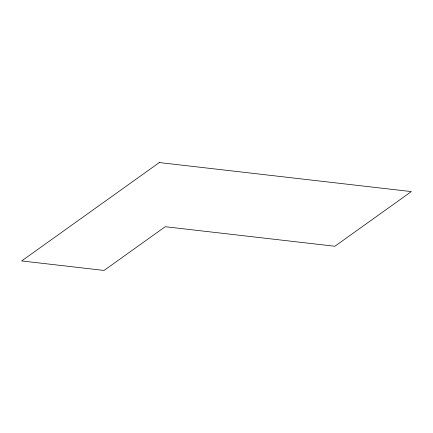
<?xml version="1.0" encoding="UTF-8"?>
<svg xmlns="http://www.w3.org/2000/svg" width="433" height="433" viewBox="0 0 433 433"><rect width="100%" height="100%" fill="white"/><g stroke="black" fill="none" stroke-linecap="round" stroke-linejoin="round"><path stroke-width="0.65" d="M159.322 162.559L21.65 260.942L104.055 270.441L165.244 226.713L334.866 246.258L411.35 191.597L159.322 162.559"/></g></svg>
